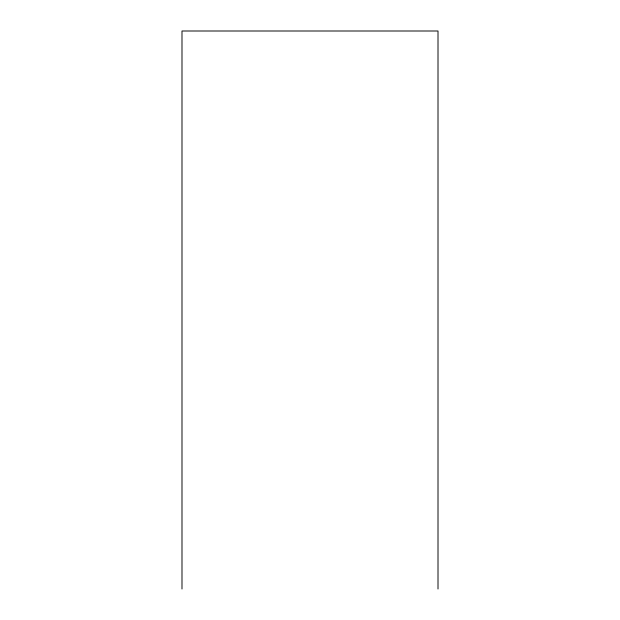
<?xml version="1.0" encoding="UTF-8"?>
<svg xmlns="http://www.w3.org/2000/svg" width="620" height="620" viewBox="0 0 620 620"><rect width="100%" height="100%" fill="white"/><g stroke="black" fill="none" stroke-linecap="round" stroke-linejoin="round"><path stroke-width="0.93" d="M438.007 589L438.007 31L181.993 31L181.993 589"/></g></svg>
